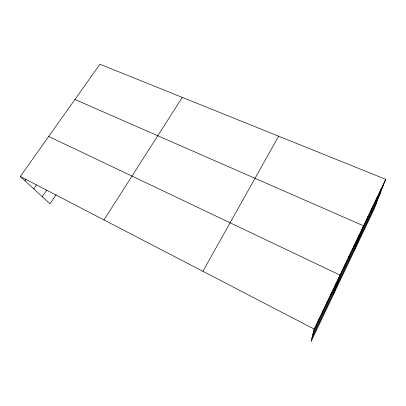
<?xml version="1.0" encoding="UTF-8"?>
<svg xmlns="http://www.w3.org/2000/svg" width="406" height="406" viewBox="0 0 406 406"><rect width="100%" height="100%" fill="white"/><g stroke="black" fill="none" stroke-linecap="round" stroke-linejoin="round"><path stroke-width="0.61" d="M385.7 179.32L314.163 329.073L310.986 341.776L373.997 209.405L385.7 179.32L99.927 64.224L20.3 176.503L49.963 203.812L56.236 194.57M317.974 322.075L318.578 319.837M322.247 313.112L322.943 310.697M326.48 304.251L327.261 301.653M330.672 295.477L331.54 292.706M334.818 286.788L335.767 283.85M333.534 294.406L339.954 275.085L48.7 136.457M343.649 268.29L344.775 264.991M348.323 258.5L349.541 255.019M352.941 248.827L354.245 245.163M357.508 239.266L358.899 235.424M354.286 250.817L363.497 225.802L74.927 99.475M366.481 220.468L368.039 216.286M370.891 211.227L372.53 206.882M375.251 202.092L376.971 197.59M379.564 193.063L381.361 188.404M311.793 338.538L377.007 201.675M313.65 331.123L383.827 184.131M312.696 334.93L380.341 193.104M202.909 271.309L278.623 136.193M103.987 219.95L182.284 97.389M42.26 196.717L46.614 190.373M33.784 188.917L36.576 184.897M24.984 180.817L26.08 179.269M20.3 176.503L314.163 329.073"/></g></svg>
